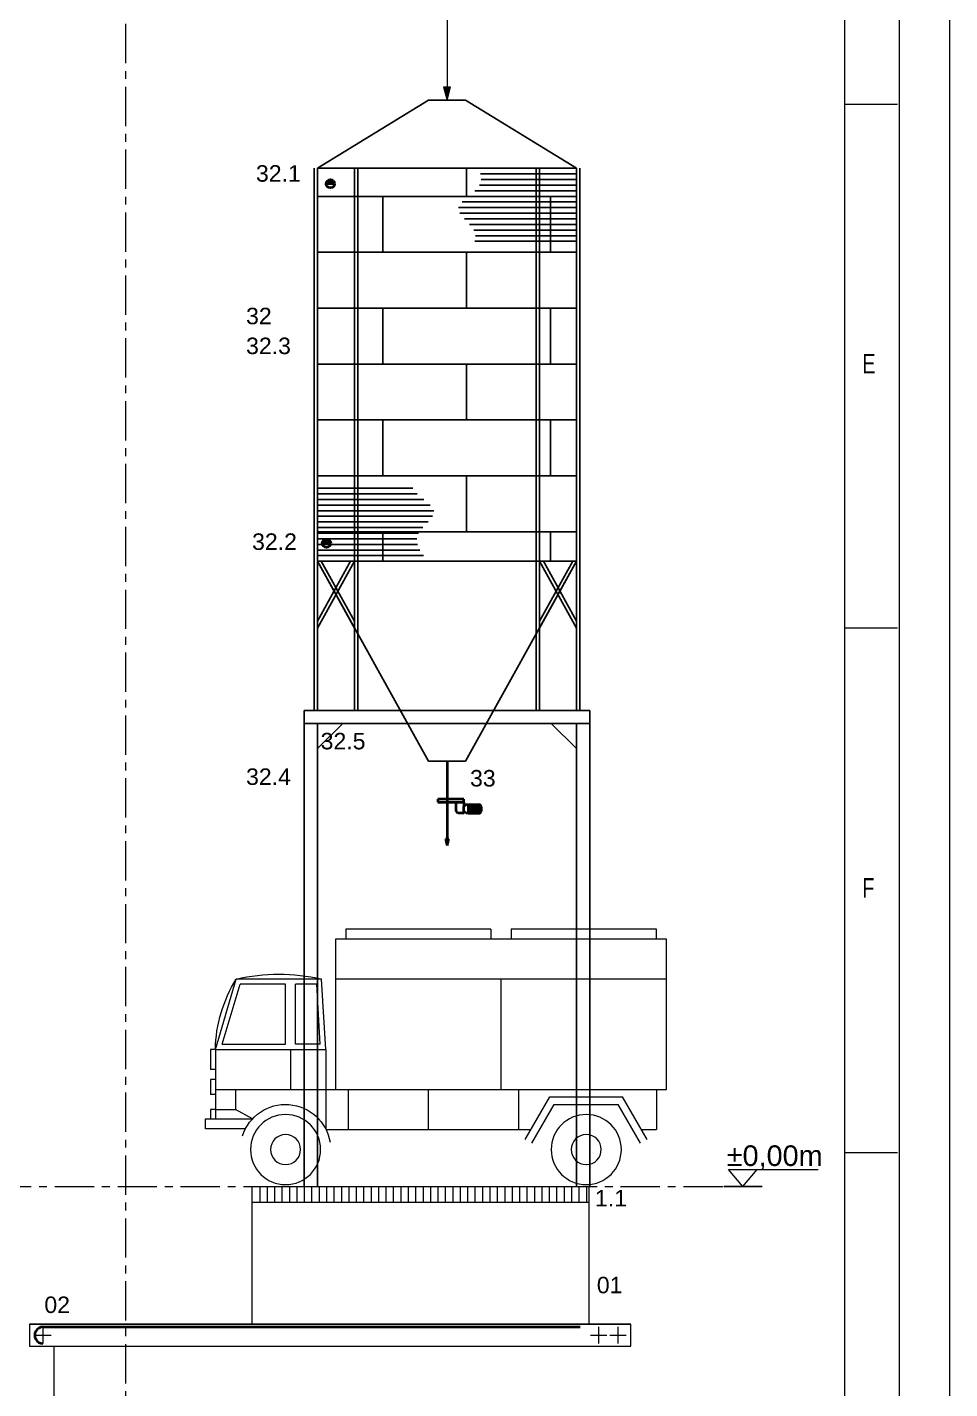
# Model space of a CAD drawing. Header units: millimetres. Extents: x 6561 to 120951, y 30990 to 83596.
# Drawn here: x 109768 to 120951, y 44500 to 61003 of the extents above; entities that cross this region are included whole.
import ezdxf

# ---------------------------------------------------------------- set-up
doc = ezdxf.new("R2010")
doc.units = ezdxf.units.MM
for name, pattern in [('AXES', [50.8, 31.75, -6.35, 6.35, -6.35]), ('CENTER', [10.16, 6.35, -1.27, 1.27, -1.27]), ('DASHED', [15, 7, -8])]:
    doc.linetypes.add(name, pattern=pattern)
for name, color, linetype, lineweight in [('Axe', 1, 'AXES', 9), ('DESSIN', 7, 'Continuous', 25), ('DET', 2, 'DASHED', 20), ('Liaison', 1, 'Continuous', 20), ('Manitension', 5, 'Continuous', 20), ('Niveau', 5, 'Continuous', 20), ('PER', 1, 'Continuous', 20), ('Siebvorbehälter-AM_0', 7, 'Continuous', 18)]:
    doc.layers.add(name, color=color, linetype=linetype, lineweight=lineweight)
doc.layers.add('COTAS', color=4, linetype='Continuous')
doc.styles.add('SLDTEXTSTYLE0', font='TXT', dxfattribs={"width": 0.75})
doc.styles.get("Standard").update_dxf_attribs({"font": 'arial.ttf'})

# ---------------------------------------------------------------- blocks, each defined once
blk = doc.blocks.new('Diagramme')
at = {"color": 1, "linetype": 'Continuous', "lineweight": 15}
blk.add_line((0, 0), (0, 60259), dxfattribs=at)
at = {"linetype": 'Continuous', "lineweight": 18}
blk.add_line((-696, 692), (-696, 59582), dxfattribs=at)
at = {"color": 1, "linetype": 'Continuous', "lineweight": 18}
blk.add_line((-1456, 1456), (-1456, 58804), dxfattribs=at)
at = {"color": 5, "linetype": 'Continuous', "lineweight": 15}
for p, q in [((-1455, 33313), (-727, 33313)), ((-727, 26035), (-1455, 26035)), ((-1455, 18756), (-727, 18756))]:
    blk.add_line(p, q, dxfattribs=at)
at = {"color": 5, "linetype": 'Continuous', "lineweight": 15, "char_height": 270, "attachment_point": 1, "style": 'SLDTEXTSTYLE0'}
for s, insert in [('E', (-1213, 29844)), ('F', (-1213, 22565))]:
    blk.add_mtext(s, dxfattribs=dict(at, insert=insert))

msp = doc.modelspace()

# ---------------------------------------------------------------- hatches: boundary and pattern name
at = {"layer": 'Liaison'}
h = msp.add_hatch(color=1, dxfattribs=at)
h.paths.add_polyline_path([(114857, 60277), (114899, 60277), (114857, 60120)])
h.paths.add_polyline_path([(114815, 60277), (114857, 60277), (114857, 60120)])
at = {"layer": 'Liaison', "linetype": 'ByBlock', "lineweight": 40}
h = msp.add_hatch(color=256, dxfattribs=at)
h.paths.add_polyline_path([(114858, 51161), (114879, 51161), (114857, 51083)])
h.paths.add_polyline_path([(114837, 51162), (114858, 51161), (114857, 51083)])
at = {"layer": 'Niveau', "linetype": 'ByBlock', "lineweight": 40}
h = msp.add_hatch(color=256, dxfattribs=at)
h.paths.add_polyline_path([(113394, 59113), (113494, 59113, -0.033445), (113494, 59106), (113393, 59106, -0.033445)])
h.paths.add_polyline_path([(113395, 59119), (113492, 59119, -0.034067), (113494, 59113), (113394, 59113, -0.034067)])
h.paths.add_polyline_path([(113397, 59126), (113490, 59126, -0.035407), (113492, 59119), (113395, 59119, -0.035407)])
h.paths.add_polyline_path([(113401, 59133), (113487, 59133, -0.037777), (113490, 59126), (113397, 59126, -0.037777)])
h.paths.add_polyline_path([(113406, 59140), (113481, 59140, -0.041823), (113487, 59133), (113401, 59133, -0.041823)])
h.paths.add_polyline_path([(113413, 59146), (113474, 59146, -0.049433), (113481, 59140), (113406, 59140, -0.049433)])
h.paths.add_polyline_path([(113426, 59153), (113462, 59153, -0.069209), (113474, 59146), (113413, 59146, -0.069209)])
h.paths.add_polyline_path([(113444, 59156, -0.092025), (113462, 59153), (113426, 59153, -0.092025)])
h = msp.add_hatch(color=256, dxfattribs=at)
h.paths.add_polyline_path([(113346, 54754), (113446, 54754, -0.033445), (113447, 54747), (113346, 54747, -0.033445)])
h.paths.add_polyline_path([(113347, 54760), (113445, 54760, -0.034067), (113446, 54754), (113346, 54754, -0.034067)])
h.paths.add_polyline_path([(113350, 54767), (113443, 54767, -0.035407), (113445, 54760), (113347, 54760, -0.035407)])
h.paths.add_polyline_path([(113353, 54774), (113439, 54774, -0.037777), (113443, 54767), (113350, 54767, -0.037777)])
h.paths.add_polyline_path([(113359, 54781), (113434, 54781, -0.041823), (113439, 54774), (113353, 54774, -0.041823)])
h.paths.add_polyline_path([(113366, 54787), (113427, 54787, -0.049433), (113434, 54781), (113359, 54781, -0.049433)])
h.paths.add_polyline_path([(113378, 54794), (113414, 54794, -0.069209), (113427, 54787), (113366, 54787, -0.069209)])
h.paths.add_polyline_path([(113396, 54798, -0.092025), (113414, 54794), (113378, 54794, -0.092025)])

# ---------------------------------------------------------------- linework, layer by layer
at = {"color": 190, "true_color": 0x6e10ea}
for p, q in [((114632, 60120), (113286, 59294)), ((115081, 60120), (114632, 60120)), ((116427, 59294), (115081, 60120)), ((113245, 59294), (113245, 52720)), ((116427, 59294), (113286, 59294)), ((113286, 59294), (113286, 54530)), ((113286, 59294), (116427, 59294)), ((113286, 59294), (113286, 52720)), ((113734, 59294), (113734, 52720)), ((113774, 59294), (113774, 52720)), ((115095, 58953), (115095, 59294)), ((115939, 59294), (115939, 52720)), ((115980, 59294), (115980, 52720)), ((116427, 54530), (116427, 59294)), ((116427, 59294), (116427, 52720)), ((116468, 59294), (116468, 52720)), ((116427, 59089), (115250, 59089)), ((116427, 59226), (115263, 59226)), ((116427, 59157), (115269, 59157)), ((116427, 58953), (113286, 58953)), ((114079, 58275), (114079, 58953)), ((116427, 59021), (115196, 59021)), ((116111, 58275), (116111, 58953)), ((116427, 58817), (114997, 58817)), ((116427, 58885), (115041, 58885)), ((116427, 58749), (115011, 58749)), ((116427, 58681), (115067, 58681)), ((116427, 58613), (115131, 58613)), ((116427, 58544), (115181, 58544)), ((116427, 58476), (115204, 58476)), ((116427, 58275), (113286, 58275)), ((115095, 57598), (115095, 58275)), ((116427, 58408), (115195, 58408)), ((116427, 57598), (113286, 57598)), ((114079, 56921), (114079, 57598)), ((116111, 56921), (116111, 57598)), ((116427, 56921), (113286, 56921)), ((115095, 56243), (115095, 56921)), ((116427, 56243), (113286, 56243)), ((114079, 55566), (114079, 56243)), ((116111, 55566), (116111, 56243)), ((116427, 55566), (113286, 55566)), ((115095, 54888), (115095, 55566)), ((113286, 55415), (114444, 55415)), ((113286, 55347), (114497, 55347)), ((113286, 55279), (114575, 55279)), ((113286, 55211), (114652, 55211)), ((113286, 55143), (114696, 55143)), ((113286, 55075), (114682, 55075)), ((113286, 55006), (114627, 55006)), ((113286, 54938), (114562, 54938)), ((116427, 54888), (113286, 54888)), ((113286, 54870), (114512, 54870)), ((113286, 54802), (114490, 54802)), ((114079, 54530), (114079, 54888)), ((116111, 54530), (116111, 54888)), ((113286, 54734), (114498, 54734)), ((113286, 54666), (114529, 54666)), ((113286, 54598), (114573, 54598)), ((113286, 54530), (116427, 54530)), ((114632, 52108), (113286, 54530)), ((113286, 54530), (116427, 54530)), ((113286, 54530), (113734, 53721)), ((113687, 54530), (113286, 53804)), ((113734, 54530), (113286, 53721)), ((113332, 54530), (113734, 53804)), ((116427, 54530), (115081, 52108)), ((116381, 54530), (115980, 53804)), ((116427, 54530), (115980, 53721)), ((115980, 54530), (116427, 53721)), ((116026, 54530), (116427, 53804)), ((113126, 52720), (113126, 46950)), ((113900, 52720), (113126, 52720)), ((113900, 52720), (116587, 52720)), ((116587, 52720), (116587, 46950)), ((113900, 52565), (113126, 52565)), ((113286, 52565), (113286, 46950)), ((113593, 52565), (113286, 52262)), ((113900, 52565), (116587, 52565)), ((116121, 52565), (116427, 52262)), ((116427, 52565), (116427, 46950)), ((115081, 52108), (114632, 52108))]:
    msp.add_line(p, q, dxfattribs=at)
at = {"linetype": 'ByBlock', "lineweight": 40, "ltscale": 1e-05}
for p, q in [((114746, 51646), (114746, 51612)), ((115060, 51646), (114746, 51646)), ((114746, 51612), (114967, 51612)), ((114967, 51612), (115060, 51612)), ((114967, 51499), (114967, 51612)), ((114990, 51476), (114967, 51499)), ((115060, 51612), (115060, 51646)), ((115060, 51612), (115060, 51557)), ((115060, 51476), (114990, 51476))]:
    msp.add_line(p, q, dxfattribs=at)
at = {"color": 3, "linetype": 'CENTER', "lineweight": 9, "ltscale": 75}
msp.add_line((76575, 46950), (118211, 46950), dxfattribs=at)
at = {"color": 6}
msp.add_line((118211, 46950), (118677, 46950), dxfattribs=at)
at = {"color": 4, "linetype": 'CENTER', "lineweight": 9, "ltscale": 75}
msp.add_lwpolyline([(110963, 41517), (110963, 80573)], dxfattribs=at)
at = {"layer": 'Axe', "color": 6, "ltscale": 10000}
for p, q in [((118444, 46950), (118271, 47156)), ((118271, 47156), (119356, 47156)), ((118387, 47156), (118616, 47156)), ((118444, 46950), (118616, 47156))]:
    msp.add_line(p, q, dxfattribs=at)
at = {"layer": 'DESSIN', "linetype": 'ByBlock', "lineweight": 15, "extrusion": (1.22461e-16, 0, -1)}
for p, q in [((113657, 48128), (113657, 47642)), ((113657, 48128), (113657, 47642)), ((114629, 48128), (114629, 47642)), ((114629, 48128), (114629, 47642)), ((115723, 48128), (115723, 47642)), ((115723, 48128), (115723, 47642)), ((115806, 47521), (116104, 48037)), ((115806, 47521), (116104, 48037)), ((116104, 48037), (116985, 48037)), ((116104, 48037), (116985, 48037)), ((117283, 47521), (116985, 48037)), ((117283, 47521), (116985, 48037)), ((117395, 48128), (117395, 47642)), ((117395, 48128), (117395, 47642)), ((115885, 47475), (116157, 47946)), ((115885, 47475), (116157, 47946)), ((116157, 47946), (116932, 47946)), ((116157, 47946), (116932, 47946)), ((117204, 47475), (116932, 47946)), ((117204, 47475), (116932, 47946)), ((111928, 47771), (112499, 47771)), ((111928, 47650), (111928, 47771)), ((112414, 47650), (111928, 47650)), ((112414, 47650), (111928, 47650)), ((113389, 47642), (115876, 47642)), ((113389, 47642), (115876, 47642)), ((117213, 47642), (117395, 47642)), ((117213, 47642), (117395, 47642))]:
    msp.add_line(p, q, dxfattribs=at)
at = {"layer": 'DESSIN', "linetype": 'ByBlock', "lineweight": 15}
for p, q in [((112496, 45283), (112496, 46950)), ((112586, 46950), (112586, 46763)), ((112676, 46950), (112676, 46763)), ((112766, 46950), (112766, 46763)), ((112856, 46950), (112856, 46763)), ((112946, 46950), (112946, 46763)), ((113036, 46950), (113036, 46763)), ((113126, 46950), (113126, 46763)), ((113216, 46950), (113216, 46763)), ((113306, 46950), (113306, 46763)), ((113396, 46950), (113396, 46763)), ((113486, 46950), (113486, 46763)), ((113576, 46950), (113576, 46763)), ((113666, 46950), (113666, 46763)), ((113756, 46950), (113756, 46763)), ((113846, 46950), (113846, 46763)), ((113936, 46950), (113936, 46763)), ((114026, 46950), (114026, 46763)), ((114116, 46950), (114116, 46763)), ((114206, 46950), (114206, 46763)), ((114296, 46950), (114296, 46763)), ((114386, 46950), (114386, 46763)), ((114476, 46950), (114476, 46763)), ((114566, 46950), (114566, 46763)), ((114656, 46950), (114656, 46763)), ((114746, 46950), (114746, 46763)), ((114836, 46950), (114836, 46763)), ((114926, 46950), (114926, 46763)), ((115016, 46950), (115016, 46763)), ((115106, 46950), (115106, 46763)), ((115196, 46950), (115196, 46763)), ((115286, 46950), (115286, 46763)), ((115376, 46950), (115376, 46763)), ((115466, 46950), (115466, 46763)), ((115466, 46950), (115466, 46763)), ((115556, 46950), (115556, 46763)), ((115646, 46950), (115646, 46763)), ((115736, 46950), (115736, 46763)), ((115826, 46950), (115826, 46763)), ((115916, 46950), (115916, 46763)), ((116006, 46950), (116006, 46763)), ((116096, 46950), (116096, 46763)), ((116186, 46950), (116186, 46763)), ((116276, 46950), (116276, 46763)), ((116366, 46950), (116366, 46763)), ((116456, 46950), (116456, 46763)), ((116546, 46950), (116546, 46763))]:
    msp.add_line(p, q, dxfattribs=at)
at = {"layer": 'DESSIN', "color": 0, "linetype": 'ByBlock', "lineweight": 15}
for p, q in [((112496, 46950), (116580, 46950)), ((116580, 45283), (116580, 46950)), ((112496, 46763), (116580, 46763))]:
    msp.add_line(p, q, dxfattribs=at)
at = {"layer": 'DESSIN', "linetype": 'ByBlock', "lineweight": 15, "extrusion": (1.22461e-16, 0, -1)}
for centre, radius in [((-112900, 47399), 425), ((-112900, 47399), 425), ((-116545, 47399), 425), ((-116545, 47399), 425), ((-112900, 47399), 182), ((-112900, 47399), 182), ((-116545, 47399), 182), ((-116545, 47399), 182)]:
    msp.add_circle(centre, radius, dxfattribs=at)
msp.add_arc((-112900, 47399), 547, 17.8704, 170.6552, dxfattribs=at)
at = {"layer": 'DET', "color": 1, "linetype": 'ByBlock', "lineweight": 18, "extrusion": (1.22461e-16, 0, -1)}
for p, q in [((113629, 50072), (113629, 49951)), ((115390, 50072), (113629, 50072)), ((113629, 50072), (113629, 49951)), ((115390, 50072), (113629, 50072)), ((115390, 50072), (115390, 49951)), ((115390, 50072), (115390, 49951)), ((115633, 50072), (115633, 49951)), ((117395, 50072), (115633, 50072)), ((115633, 50072), (115633, 49951)), ((117395, 50072), (115633, 50072)), ((117395, 49951), (117395, 50072)), ((117395, 49951), (117395, 50072)), ((113507, 49951), (113507, 48128)), ((117517, 49951), (113507, 49951)), ((113507, 49951), (113507, 48128)), ((117517, 49951), (113507, 49951)), ((117517, 48128), (117517, 49951)), ((117517, 48128), (117517, 49951)), ((117517, 49465), (113507, 49465)), ((117517, 49465), (113507, 49465)), ((115512, 48128), (115512, 49465)), ((115512, 48128), (115512, 49465))]:
    msp.add_line(p, q, dxfattribs=at)
at = {"layer": 'DET', "color": 76, "linetype": 'ByBlock', "lineweight": 18, "extrusion": (1.22461e-16, 0, -1)}
for p, q in [((112049, 48614), (112303, 49465)), ((112049, 48614), (112303, 49465)), ((112131, 48675), (112348, 49404)), ((112131, 48675), (112348, 49404)), ((113336, 49465), (112303, 49465)), ((113336, 49465), (112303, 49465)), ((112900, 49404), (112348, 49404)), ((112900, 49404), (112348, 49404)), ((112900, 48675), (112900, 49404)), ((112900, 48675), (112900, 49404)), ((113278, 49404), (113021, 49404)), ((113021, 48675), (113021, 49404)), ((113278, 49404), (113021, 49404)), ((113021, 48675), (113021, 49404)), ((113321, 48675), (113278, 49404)), ((113321, 48675), (113278, 49404)), ((113386, 48614), (113336, 49465)), ((113386, 48614), (113336, 49465)), ((112049, 48614), (111988, 48614)), ((111988, 48614), (111988, 48371)), ((112049, 48614), (113386, 48614)), ((112049, 48614), (112049, 47771)), ((112049, 48614), (113386, 48614)), ((112131, 48675), (112900, 48675)), ((112131, 48675), (112900, 48675)), ((112960, 48614), (112960, 48128)), ((112960, 48614), (112960, 48128)), ((113386, 48614), (113386, 47650)), ((113386, 48614), (113386, 47650)), ((112049, 48371), (111988, 48371)), ((111988, 48250), (111988, 48068)), ((112049, 48250), (111988, 48250)), ((112049, 48068), (111988, 48068)), ((112049, 48128), (117517, 48128)), ((112049, 48128), (117517, 48128)), ((112292, 48128), (112292, 47885)), ((112292, 48128), (112292, 47885)), ((111988, 47885), (111988, 47771)), ((112049, 47885), (111988, 47885)), ((112049, 47885), (112292, 47885)), ((112049, 47885), (112292, 47885)), ((112499, 47771), (112292, 47885)), ((112499, 47771), (112292, 47885))]:
    msp.add_line(p, q, dxfattribs=at)
at = {"layer": 'DET', "color": 76, "linetype": 'ByBlock', "lineweight": 18}
msp.add_line((113321, 48675), (113021, 48675), dxfattribs=at)
at = {"layer": 'DET', "color": 4, "linetype": 'ByBlock', "lineweight": 18, "extrusion": (1.22461e-16, 0, -1)}
msp.add_line((111928, 47771), (112499, 47771), dxfattribs=at)
at = {"layer": 'DET', "linetype": 'ByBlock', "lineweight": 40, "ltscale": 1000}
msp.add_line((109959, 45250), (116469, 45250), dxfattribs=at)
at = {"layer": 'DET', "color": 76, "linetype": 'ByBlock', "lineweight": 18, "extrusion": (1.22461e-16, 0, -1)}
for centre, radius, start, end in [((-112819, 47301), 2225, 76.5803, 103.4197), ((-112819, 47301), 2225, 76.5803, 103.4197), ((-113700, 48585), 1651, 1.0207, 32.201), ((-113700, 48585), 1651, 1.0207, 32.201)]:
    msp.add_arc(centre, radius, start, end, dxfattribs=at)
at = {"layer": 'DET', "color": 4, "linetype": 'ByBlock', "lineweight": 18, "extrusion": (1.22461e-16, 0, -1)}
msp.add_arc((-112900, 47399), 547, 17.8704, 170.6552, dxfattribs=at)
at = {"layer": 'DET', "linetype": 'ByBlock', "lineweight": 40, "ltscale": 1000}
msp.add_arc((109959, 45149), 100, 89.9983, 270.0017, dxfattribs=at)
at = {"layer": 'Liaison', "color": 1}
for p, q in [((114857, 75950), (114857, 60277)), ((114815, 60277), (114857, 60120)), ((114899, 60277), (114815, 60277)), ((114899, 60277), (114815, 60277)), ((114899, 60277), (114815, 60277)), ((114857, 60120), (114899, 60277)), ((110090, 45016), (110090, 44083))]:
    msp.add_line(p, q, dxfattribs=at)
at = {"layer": 'Liaison', "linetype": 'ByBlock', "lineweight": 40}
for p, q in [((114837, 51162), (114857, 51083)), ((114879, 51161), (114837, 51162)), ((114857, 51083), (114879, 51161))]:
    msp.add_line(p, q, dxfattribs=at)
at = {"layer": 'Manitension', "linetype": 'ByBlock', "lineweight": 18}
for p, q in [((109797, 45283), (117087, 45283)), ((109797, 45283), (109797, 45016)), ((117087, 45283), (109797, 45283)), ((109959, 45250), (109959, 45049)), ((116695, 45250), (116695, 45049)), ((116929, 45250), (116929, 45049)), ((117087, 45016), (117087, 45283)), ((109858, 45149), (110059, 45149)), ((116595, 45149), (116795, 45149)), ((116829, 45149), (117030, 45149)), ((109797, 45016), (117087, 45016))]:
    msp.add_line(p, q, dxfattribs=at)
at = {"layer": 'Niveau', "linetype": 'ByBlock', "lineweight": 40}
for p, q in [((113494, 59106), (113393, 59106)), ((113447, 54747), (113346, 54747))]:
    msp.add_line(p, q, dxfattribs=at)
for centre in [(113444, 59106), (113396, 54747)]:
    msp.add_circle(centre, 50.6, dxfattribs=at)
at = {"layer": 'PER', "color": 1, "linetype": 'ByBlock', "lineweight": 40}
msp.add_line((114857, 52108), (114857, 51083), dxfattribs=at)
at = {"layer": 'Siebvorbehälter-AM_0', "linetype": 'ByBlock', "lineweight": 40}
for p, q in [((115083, 51581), (115060, 51557)), ((115060, 51476), (115060, 51557)), ((115083, 51476), (115060, 51499)), ((115083, 51581), (115243, 51581)), ((115112, 51581), (115112, 51476)), ((115112, 51578), (115243, 51578)), ((115112, 51575), (115243, 51575)), ((115112, 51573), (115243, 51573)), ((115112, 51570), (115243, 51570)), ((115112, 51565), (115243, 51565)), ((115112, 51560), (115243, 51560)), ((115112, 51552), (115243, 51552)), ((115112, 51541), (115243, 51541)), ((115112, 51528), (115243, 51528)), ((115112, 51515), (115243, 51515)), ((115112, 51505), (115243, 51505)), ((115112, 51497), (115243, 51497)), ((115112, 51491), (115243, 51491)), ((115243, 51581), (115243, 51476)), ((115270, 51554), (115270, 51502)), ((115243, 51476), (115083, 51476)), ((115112, 51486), (115243, 51486)), ((115112, 51484), (115243, 51484)), ((115112, 51481), (115243, 51481)), ((115112, 51478), (115243, 51478))]:
    msp.add_line(p, q, dxfattribs=at)
for centre, start, end in [((115243, 51554), 0, 90), ((115243, 51502), 270, 0)]:
    msp.add_arc(centre, 26.2, start, end, dxfattribs=at)

# ---------------------------------------------------------------- block references
at = {"xscale": 0.873, "yscale": 0.873, "zscale": 0.873}
msp.add_blockref('Diagramme', (120951, 30990), dxfattribs=at)

# ---------------------------------------------------------------- texts
at = {"layer": 'Axe', "color": 6, "ltscale": 10000, "insert": (118248, 47450), "char_height": 250, "width": 859.89, "attachment_point": 1}
msp.add_mtext('%%P0,00m', dxfattribs=at)
at = {"layer": 'COTAS', "linetype": 'Continuous', "char_height": 200, "width": 328.18, "attachment_point": 1}
for s, insert in [('{\\C256;32.1}', (112541, 59331)), ('{\\C256;32}', (112421, 57603)), ('{\\C256;32.3}', (112421, 57241)), ('{\\C256;32.2}', (112494, 54868)), ('{\\C256;32.5}', (113325, 52450)), ('{\\C256;32.4}', (112421, 52019)), ('{\\C256;33}', (115136, 52000)), ('{\\C256;1.1}', (116650, 46910)), ('{\\C256;01}', (116673, 45857)), ('{\\C256;02}', (109976, 45618))]:
    msp.add_mtext(s, dxfattribs=dict(at, insert=insert))

doc.saveas('drawing.dxf')
